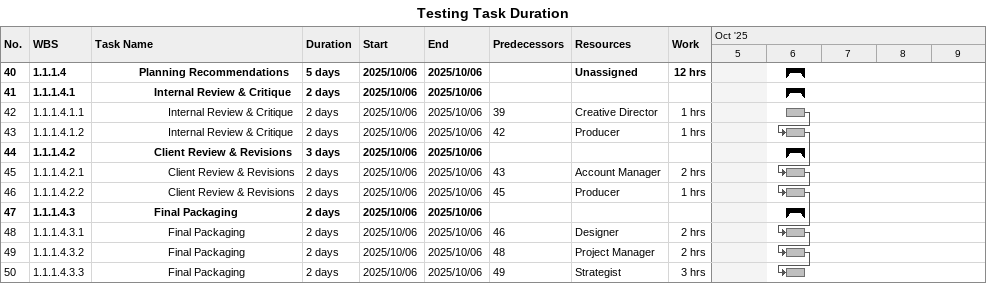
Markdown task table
Testing Task Duration

| ID | WBS | Task | Duration | Start | Finish | Predecessors | Resources | Work (h) |
|---|---|---|---|---|---|---|---|---|
| 40 | 1.1.1.4 | **Planning Recommendations** | 5d | 2025-10-06 | 2025-10-06 |  | Unassigned | 12 |
| 41 | 1.1.1.4.1 | **Internal Review & Critique** | 2d | 2025-10-06 | 2025-10-06 |  |  |  |
| 42 | 1.1.1.4.1.1 | Internal Review & Critique | 2d | 2025-10-06 | 2025-10-06 | 39 | Creative Director | 1 |
| 43 | 1.1.1.4.1.2 | Internal Review & Critique | 2d | 2025-10-06 | 2025-10-06 | 42 | Producer | 1 |
| 44 | 1.1.1.4.2 | **Client Review & Revisions** | 3d | 2025-10-06 | 2025-10-06 |  |  |  |
| 45 | 1.1.1.4.2.1 | Client Review & Revisions | 2d | 2025-10-06 | 2025-10-06 | 43 | Account Manager | 2 |
| 46 | 1.1.1.4.2.2 | Client Review & Revisions | 2d | 2025-10-06 | 2025-10-06 | 45 | Producer | 1 |
| 47 | 1.1.1.4.3 | **Final Packaging** | 2d | 2025-10-06 | 2025-10-06 |  |  |  |
| 48 | 1.1.1.4.3.1 | Final Packaging | 2d | 2025-10-06 | 2025-10-06 | 46 | Designer | 2 |
| 49 | 1.1.1.4.3.2 | Final Packaging | 2d | 2025-10-06 | 2025-10-06 | 48 | Project Manager | 2 |
| 50 | 1.1.1.4.3.3 | Final Packaging | 2d | 2025-10-06 | 2025-10-06 | 49 | Strategist | 3 |
